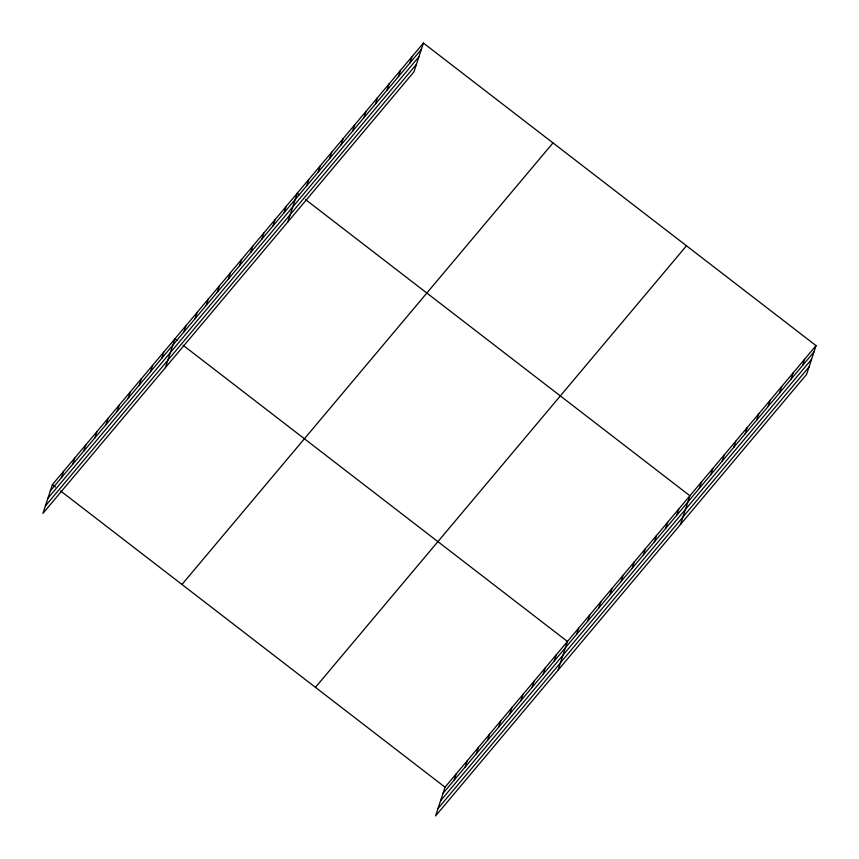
<?xml version="1.0" encoding="UTF-8"?>
<svg xmlns="http://www.w3.org/2000/svg" width="859" height="859" viewBox="0 0 859 859"><rect width="100%" height="100%" fill="white"/><g stroke="black" fill="none" stroke-linecap="round" stroke-linejoin="round"><path stroke-width="1.29" d="M423.423 43.068L52.399 484.626L42.95 513.36L413.974 71.802L423.423 43.068L816.05 345.64L806.601 374.374L435.577 815.932L445.026 787.198L816.05 345.64M61.461 477.658L63.534 471.376M72.596 464.408L74.658 458.137M83.731 451.158L85.793 444.887M94.855 437.918L96.917 431.637M105.99 424.668L108.051 418.397M117.125 411.418L119.186 405.147M128.249 398.179L130.31 391.897M139.383 384.929L141.445 378.647M150.508 371.679L152.58 365.408M161.642 358.439L163.704 352.158M165.39 367.652L174.839 338.908L176.89 340.497M183.901 331.939L185.963 325.668M195.036 318.7L197.098 312.418M206.171 305.45L208.232 299.168M217.295 292.2L219.356 285.929M228.43 278.96L230.491 272.679M239.554 265.71L241.626 259.429M250.688 252.46L252.75 246.189M261.823 239.21L263.885 232.939M272.947 225.971L275.02 219.689M284.082 212.721L286.144 206.45M287.829 221.933L297.278 193.2L299.329 194.778M306.684 185.823L308.746 179.552M318.152 172.176L320.214 165.905M329.62 158.528L331.681 152.258M341.087 144.881L343.149 138.61M352.555 131.234L354.617 124.952M364.023 117.586L366.084 111.305M375.49 103.939L377.552 97.658M386.958 90.292L389.02 84.01M398.426 76.644L400.487 70.363M409.893 62.997L411.955 56.715M454.089 780.23L456.15 773.948M465.224 766.98L467.285 760.698M476.348 753.73L478.409 747.459M487.483 740.49L489.544 734.209M498.617 727.24L500.679 720.959M509.741 713.99L511.803 707.719M520.876 700.74L522.938 694.469M532 687.501L534.073 681.219M543.135 674.251L545.197 667.98M554.27 661L556.331 654.73M558.017 670.213L567.466 641.48L183.064 345.254M576.529 634.511L578.59 628.23M587.663 621.261L589.725 614.99M598.787 608.022L600.849 601.74M609.922 594.772L611.984 588.49M621.057 581.522L623.119 575.251M632.181 568.282L634.243 562.001M643.316 555.032L645.377 548.751M654.44 541.782L656.512 535.511M665.575 528.532L667.636 522.261M676.709 515.293L678.771 509.011M680.457 524.505L689.906 495.772L305.503 199.535M699.301 488.395L701.374 482.114M710.769 474.748L712.841 468.466M722.236 461.1L724.309 454.819M733.704 447.453L735.776 441.172M745.183 433.806L747.244 427.524M756.65 420.158L758.712 413.877M768.118 406.511L770.179 400.23M779.585 392.864L781.647 386.582M791.053 379.206L793.115 372.935M802.521 365.558L804.582 359.287M50.337 490.908L421.361 49.35M47.9 498.317L418.924 56.758M45.387 505.951L416.411 64.393M181.968 584.474L552.992 142.916M315.457 687.35L686.481 245.792M442.954 793.469L813.988 351.911M440.517 800.889L811.551 359.33M438.015 808.523L809.038 366.965M52.399 484.626L55.481 486.999M60.624 490.961L445.026 787.198"/></g></svg>
